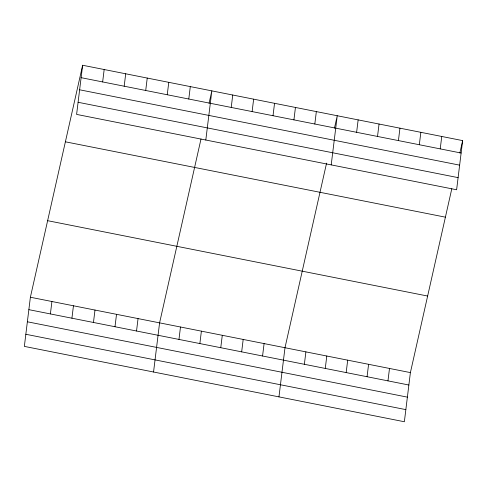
<?xml version="1.0" encoding="UTF-8"?>
<svg xmlns="http://www.w3.org/2000/svg" width="487" height="487" viewBox="0 0 487 487"><rect width="100%" height="100%" fill="white"/><g stroke="black" fill="none" stroke-linecap="round" stroke-linejoin="round"><path stroke-width="0.73" d="M82.638 65.252L76.605 114.402L456.617 189.76L462.65 140.609L82.638 65.252L30.383 297.24L24.35 346.391L404.362 421.748L410.395 372.598L451.808 188.731M50.392 313.932L51.92 301.514M71.93 318.2L73.452 305.781M102.647 81.944L104.175 69.525M93.461 322.473L94.989 310.055M124.185 86.211L125.707 73.793M114.993 326.74L116.521 314.322M145.716 90.479L147.238 78.06M136.53 331.014L138.052 318.595M167.248 94.752L168.776 82.333M153.551 372.013L159.59 322.863L201.003 138.996M188.786 99.019L190.307 86.601M178.966 339.427L180.488 327.008M205.806 140.025L211.845 90.874L209.051 103.268M199.865 343.572L201.387 331.154M231.222 107.438L232.743 95.02M220.763 347.712L222.291 335.293M252.12 111.578L253.642 99.159M241.668 351.858L243.19 339.439M273.018 115.723L274.546 103.305M262.566 356.003L264.094 343.585M293.923 119.869L295.445 107.45M278.96 396.881L284.992 347.73L326.57 163.133M314.821 124.015L316.343 111.596M304.369 364.294L305.891 351.876M331.209 164.892L337.248 115.742L334.453 128.136M325.267 368.44L326.795 356.021M356.624 132.306L358.146 119.887M346.172 372.579L347.694 360.161M377.522 136.445L379.05 124.027M367.07 376.725L368.592 364.306M398.421 140.591L399.949 128.172M387.969 380.871L389.497 368.452M419.325 144.736L420.847 132.318M440.224 148.882L441.752 136.463M459.856 153.003L462.65 140.609M81.116 77.67L461.128 153.028M79.625 89.791L459.637 165.148M78.09 102.282L458.103 177.633M65.398 141.808L445.404 217.165M47.629 220.684L427.641 296.041M30.383 297.24L410.395 372.598M28.861 309.659L408.873 385.016M27.369 321.785L407.382 397.136M25.835 334.271L405.848 409.628"/></g></svg>
